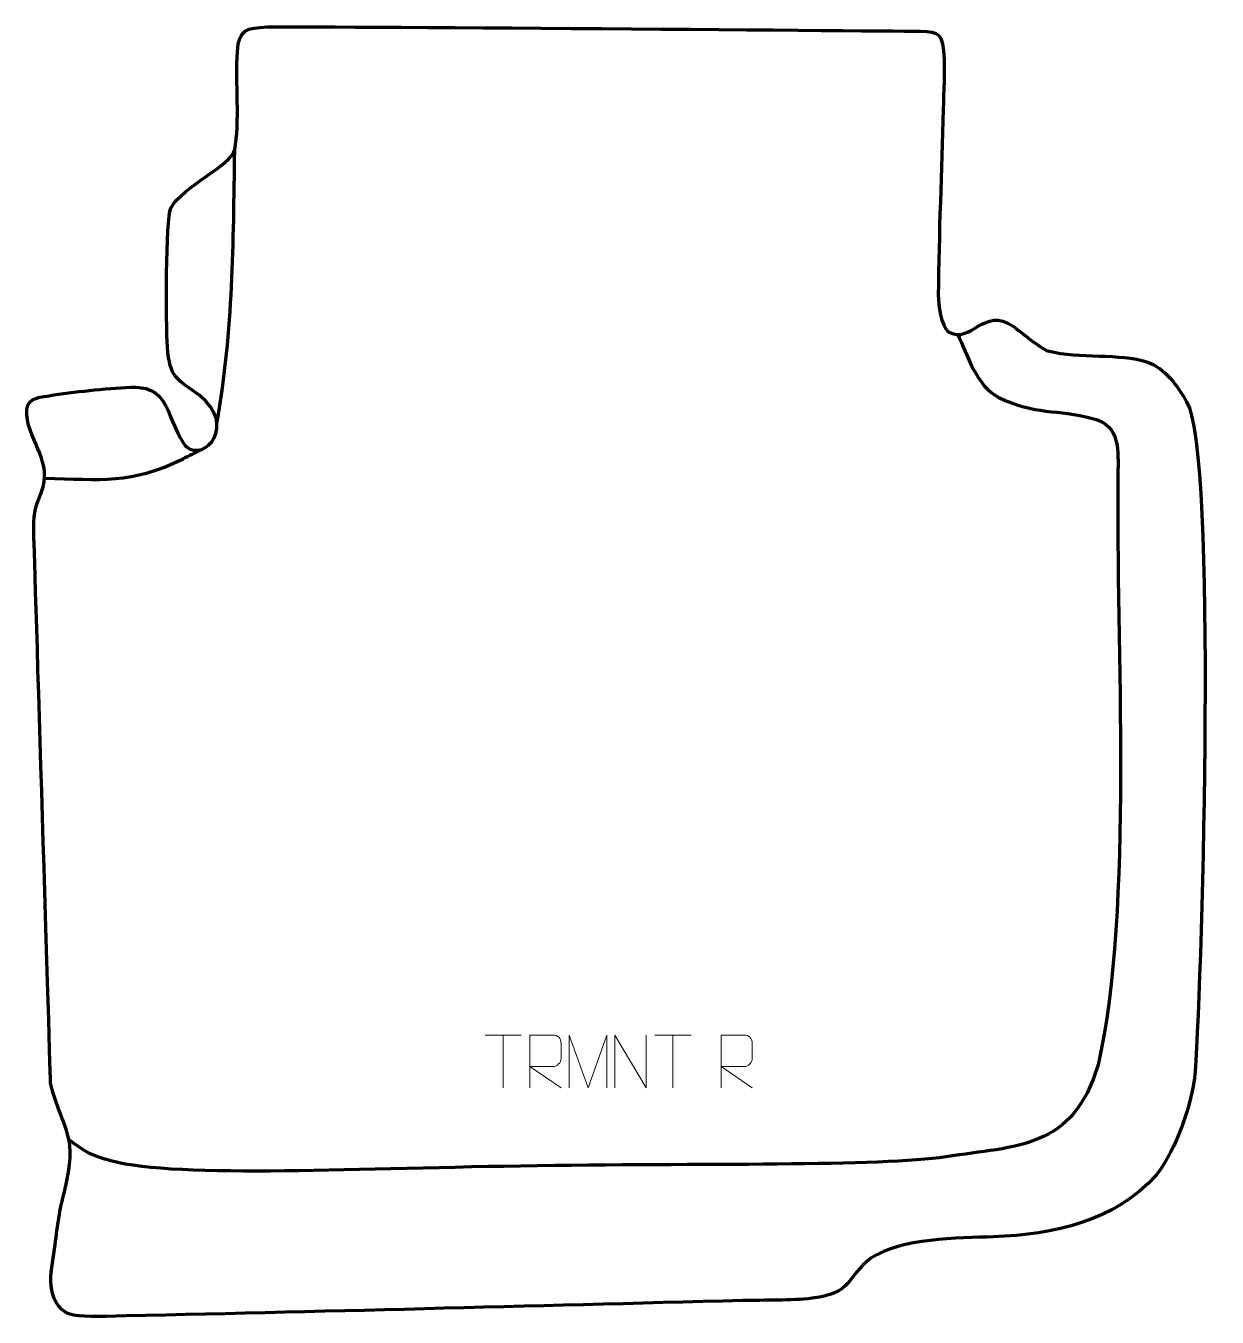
# Model space of a CAD drawing. Header units: millimetres. Extents: x 993 to 1554, y 97 to 705.
import ezdxf

# ---------------------------------------------------------------- set-up
doc = ezdxf.new("R2010")
doc.units = ezdxf.units.MM
doc.header["$MEASUREMENT"] = 0
doc.layers.add('layer 2', color=7, linetype='Continuous')
doc.layers.add('layer 3', color=7, linetype='Continuous')

msp = doc.modelspace()

# ---------------------------------------------------------------- linework, layer by layer
at = {"layer": 'layer 2', "color": 140, "lineweight": 158}
msp.add_open_spline([(1082.9432, 517.8771), (1090.7804, 563.156), (1090.6443, 601.4817), (1091.304, 646.7796)], degree=3, dxfattribs=at)
for points, knots in [([(1431.827, 559.7346), (1436.214, 550.0923), (1440.8891, 535.3111), (1450.8106, 530.2083), (1450.8106, 530.2083), (1468.5096, 521.5372), (1478.3479, 524.764), (1495.2581, 520.2353), (1495.2581, 520.2353), (1508.5782, 516.668), (1507.3083, 504.9128), (1507.1754, 493.7895), (1507.1754, 493.7895), (1506.2244, 414.176), (1514.5943, 289.3423), (1497.8421, 215.6858), (1497.8421, 215.6858), (1486.3032, 175.95), (1459.5953, 177.4463), (1426.2477, 172.3133), (1426.2477, 172.3133), (1395.3558, 167.5583), (1312.2638, 169.3052), (1225.8463, 167.9461), (1225.8463, 167.9461), (1144.1541, 166.6614), (1058.9531, 161.8594), (1030.1391, 171.1644), (1030.1391, 171.1644), (1022.1823, 173.7339), (1019.6191, 175.5687), (1013.2227, 180.4057)], [0, 0, 0, 0, 0.11111111, 0.11111111, 0.11111111, 0.11111111, 0.22222222, 0.22222222, 0.22222222, 0.22222222, 0.33333333, 0.33333333, 0.33333333, 0.33333333, 0.44444444, 0.44444444, 0.44444444, 0.44444444, 0.55555556, 0.55555556, 0.55555556, 0.55555556, 0.66666667, 0.66666667, 0.66666667, 0.66666667, 0.77777778, 0.77777778, 0.77777778, 0.77777778, 1, 1, 1, 1]), ([(1001.7267, 492.0673), (1028.1486, 491.4938), (1042.6197, 489.0144), (1066.9585, 501.2206), (1066.9585, 501.2206), (1069.8224, 502.6568), (1072.682, 504.1013), (1075.5456, 505.5381)], [0, 0, 0, 0, 0.33333333, 0.33333333, 0.33333333, 0.33333333, 1, 1, 1, 1])]:
    msp.add_open_spline(points, degree=3, knots=knots, dxfattribs=at)
at = {"layer": 'layer 3', "color": 242, "lineweight": 158}
msp.add_open_spline([(1004.6515, 206.4228), (1011.0866, 182.946), (1017.6873, 182.3331), (1011.2308, 156.4115), (1011.2308, 156.4115), (1008.703, 146.7622), (1007.9488, 140.5007), (1006.7274, 130.7634), (1006.7274, 130.7634), (1005.3321, 120.168), (1001.231, 106.1788), (1011.55, 99.0529), (1011.55, 99.0529), (1015.1916, 96.7487), (1026.1341, 97.0244), (1030.7019, 97.1219), (1030.7019, 97.1219), (1130.6332, 99.254), (1230.5636, 101.984), (1330.485, 104.5623), (1330.485, 104.5623), (1340.826, 104.8289), (1353.1934, 104.4415), (1363.2152, 105.6624), (1363.2152, 105.6624), (1382.6727, 108.0329), (1379.0915, 115.6255), (1390.9075, 124.5087), (1390.9075, 124.5087), (1405.2161, 134.1009), (1431.7223, 133.9701), (1448.6695, 134.6174), (1448.6695, 134.6174), (1476.9977, 135.6994), (1505.3561, 141.5923), (1525.2998, 163.7625), (1525.2998, 163.7625), (1534.8835, 176.4128), (1542.0657, 196.6671), (1543.5963, 212.434), (1543.5963, 212.434), (1546.8452, 262.0497), (1553.9377, 502.6714), (1539.5709, 528.0782), (1539.5709, 528.0782), (1535.3972, 535.2189), (1529.3734, 543.9906), (1521.2188, 546.6876), (1521.2188, 546.6876), (1507.6576, 551.1725), (1489.5243, 548.1674), (1474.2629, 551.9787), (1474.2629, 551.9787), (1470.8539, 553.0918), (1461.3765, 560.9928), (1457.906, 563.6092), (1457.906, 563.6092), (1444.0396, 573.3241), (1438.0313, 554.814), (1427.3394, 561.0485), (1427.3394, 561.0485), (1423.9324, 563.7881), (1422.557, 573.9264), (1422.6014, 578.2019), (1422.6014, 578.2019), (1422.9038, 607.3932), (1424.1471, 636.7049), (1424.9204, 665.9011), (1424.9204, 665.9011), (1425.1269, 673.7701), (1425.8222, 684.2079), (1425.1828, 691.8127), (1425.1828, 691.8127), (1424.4339, 700.7199), (1423.3966, 702.5861), (1414.083, 702.6617), (1414.083, 702.6617), (1414.083, 702.6617), (1116.2232, 705.1719), (1106.5818, 704.6483), (1106.5818, 704.6483), (1096.9404, 704.1246), (1093.2926, 703.6519), (1092.5627, 692.9211), (1092.5627, 692.9211), (1091.5975, 678.7319), (1093.8359, 659.8207), (1091.304, 646.7796), (1091.304, 646.7796), (1089.632, 639.241), (1067.1216, 629.8564), (1061.1702, 619.2967), (1061.1702, 619.2967), (1058.8274, 614.174), (1058.8271, 564.5617), (1059.6362, 553.9244), (1059.6362, 553.9244), (1060.7952, 538.6834), (1063.9482, 539.1517), (1074.8429, 530.9502), (1074.8429, 530.9502), (1092.3741, 517.3262), (1077.4475, 499.6017), (1068.5686, 506.7817), (1068.5686, 506.7817), (1068.5686, 506.7817), (1068.1623, 507.2059), (1068.1623, 507.2059), (1068.1623, 507.2059), (1065.129, 510.3733), (1061.216, 521.339), (1059.0327, 525.8778), (1059.0327, 525.8778), (1055.2394, 533.7638), (1049.1614, 535.1405), (1042.2514, 534.8662), (1042.2514, 534.8662), (1030.4848, 534.3991), (1015.4406, 532.6659), (1003.9033, 530.9117), (1003.9033, 530.9117), (997.442, 529.8977), (992.9441, 529.5093), (993.344, 521.9629), (993.344, 521.9629), (994.733, 508.4008), (1005.7538, 500.0609), (1000.2251, 485.2149), (1000.2251, 485.2149), (996.7568, 476.5381), (996.5372, 474.9529), (996.7431, 465.6183), (996.7431, 465.6183), (996.949, 456.2837), (1004.6515, 206.4228), (1004.6515, 206.4228)], degree=3, knots=[0, 0, 0, 0, 0.02857143, 0.02857143, 0.02857143, 0.02857143, 0.05714286, 0.05714286, 0.05714286, 0.05714286, 0.08571429, 0.08571429, 0.08571429, 0.08571429, 0.11428571, 0.11428571, 0.11428571, 0.11428571, 0.14285714, 0.14285714, 0.14285714, 0.14285714, 0.17142857, 0.17142857, 0.17142857, 0.17142857, 0.2, 0.2, 0.2, 0.2, 0.22857143, 0.22857143, 0.22857143, 0.22857143, 0.25714286, 0.25714286, 0.25714286, 0.25714286, 0.28571429, 0.28571429, 0.28571429, 0.28571429, 0.31428571, 0.31428571, 0.31428571, 0.31428571, 0.34285714, 0.34285714, 0.34285714, 0.34285714, 0.37142857, 0.37142857, 0.37142857, 0.37142857, 0.4, 0.4, 0.4, 0.4, 0.42857143, 0.42857143, 0.42857143, 0.42857143, 0.45714286, 0.45714286, 0.45714286, 0.45714286, 0.48571429, 0.48571429, 0.48571429, 0.48571429, 0.51428571, 0.51428571, 0.51428571, 0.51428571, 0.54285714, 0.54285714, 0.54285714, 0.54285714, 0.57142857, 0.57142857, 0.57142857, 0.57142857, 0.6, 0.6, 0.6, 0.6, 0.62857143, 0.62857143, 0.62857143, 0.62857143, 0.65714286, 0.65714286, 0.65714286, 0.65714286, 0.68571429, 0.68571429, 0.68571429, 0.68571429, 0.71428571, 0.71428571, 0.71428571, 0.71428571, 0.74285714, 0.74285714, 0.74285714, 0.74285714, 0.77142857, 0.77142857, 0.77142857, 0.77142857, 0.8, 0.8, 0.8, 0.8, 0.82857143, 0.82857143, 0.82857143, 0.82857143, 0.85714286, 0.85714286, 0.85714286, 0.85714286, 0.88571429, 0.88571429, 0.88571429, 0.88571429, 0.91428571, 0.91428571, 0.91428571, 0.91428571, 0.94285714, 0.94285714, 0.94285714, 0.94285714, 1, 1, 1, 1], dxfattribs=at)
at = {"layer": 'layer 3', "color": 250, "lineweight": 9}
for points in [[(1209.1868, 229.6633), (1209.1868, 229.6633), (1226.174, 229.6633), (1226.174, 229.6633)], [(1217.6806, 204.7333), (1217.6806, 204.7333), (1217.6806, 229.6868), (1217.6806, 229.6868)], [(1289.1868, 229.6633), (1289.1868, 229.6633), (1306.174, 229.6633), (1306.174, 229.6633)], [(1297.6806, 204.7333), (1297.6806, 204.7333), (1297.6806, 229.6868), (1297.6806, 229.6868)]]:
    msp.add_open_spline(points, degree=3, dxfattribs=at)
for points, knots in [([(1230.3484, 204.7333), (1230.3484, 204.7333), (1230.3484, 229.6868), (1230.3484, 229.6868), (1230.3484, 229.6868), (1233.9432, 229.6868), (1237.5387, 229.6868), (1241.1339, 229.6868), (1241.1339, 229.6868), (1243.4592, 229.6491), (1245.0165, 228.1591), (1245.0124, 225.7927), (1245.0124, 225.7927), (1245.012, 223.7572), (1245.012, 220.6978), (1245.0124, 218.6618), (1245.0124, 218.6618), (1245.0059, 216.7863), (1243.1936, 214.8445), (1241.1841, 214.8254), (1241.1841, 214.8254), (1241.1841, 214.8254), (1230.3484, 214.8254), (1230.3484, 214.8254), (1230.3484, 214.8254), (1230.3484, 214.8254), (1245.0031, 204.7333), (1245.0031, 204.7333)], [0, 0, 0, 0, 0.125, 0.125, 0.125, 0.125, 0.25, 0.25, 0.25, 0.25, 0.375, 0.375, 0.375, 0.375, 0.5, 0.5, 0.5, 0.5, 0.625, 0.625, 0.625, 0.625, 0.75, 0.75, 0.75, 0.75, 1, 1, 1, 1]), ([(1248.8379, 204.7311), (1248.8379, 204.7311), (1248.8379, 229.689), (1248.8379, 229.689), (1248.8379, 229.689), (1248.8379, 229.689), (1257.763, 204.7311), (1257.763, 204.7311), (1257.763, 204.7311), (1257.763, 204.7311), (1266.5229, 229.6885), (1266.5229, 229.6885), (1266.5229, 229.6885), (1266.5229, 229.6885), (1266.5229, 204.7311), (1266.5229, 204.7311)], [0, 0, 0, 0, 0.2, 0.2, 0.2, 0.2, 0.4, 0.4, 0.4, 0.4, 0.6, 0.6, 0.6, 0.6, 1, 1, 1, 1]), ([(1270.353, 204.7333), (1270.353, 204.7333), (1270.353, 229.6868), (1270.353, 229.6868), (1270.353, 229.6868), (1270.353, 229.6868), (1285.0078, 204.7333), (1285.0078, 204.7333), (1285.0078, 204.7333), (1285.0078, 204.7333), (1285.0078, 229.6868), (1285.0078, 229.6868)], [0, 0, 0, 0, 0.25, 0.25, 0.25, 0.25, 0.5, 0.5, 0.5, 0.5, 1, 1, 1, 1]), ([(1320.3484, 204.7333), (1320.3484, 204.7333), (1320.3484, 229.6868), (1320.3484, 229.6868), (1320.3484, 229.6868), (1323.9432, 229.6868), (1327.5387, 229.6868), (1331.1339, 229.6868), (1331.1339, 229.6868), (1333.4592, 229.6491), (1335.0165, 228.1591), (1335.0124, 225.7927), (1335.0124, 225.7927), (1335.012, 223.7572), (1335.012, 220.6978), (1335.0124, 218.6618), (1335.0124, 218.6618), (1335.0059, 216.7863), (1333.1936, 214.8445), (1331.1841, 214.8254), (1331.1841, 214.8254), (1331.1841, 214.8254), (1320.3484, 214.8254), (1320.3484, 214.8254), (1320.3484, 214.8254), (1320.3484, 214.8254), (1335.0031, 204.7333), (1335.0031, 204.7333)], [0, 0, 0, 0, 0.125, 0.125, 0.125, 0.125, 0.25, 0.25, 0.25, 0.25, 0.375, 0.375, 0.375, 0.375, 0.5, 0.5, 0.5, 0.5, 0.625, 0.625, 0.625, 0.625, 0.75, 0.75, 0.75, 0.75, 1, 1, 1, 1])]:
    msp.add_open_spline(points, degree=3, knots=knots, dxfattribs=at)

doc.saveas('drawing.dxf')
